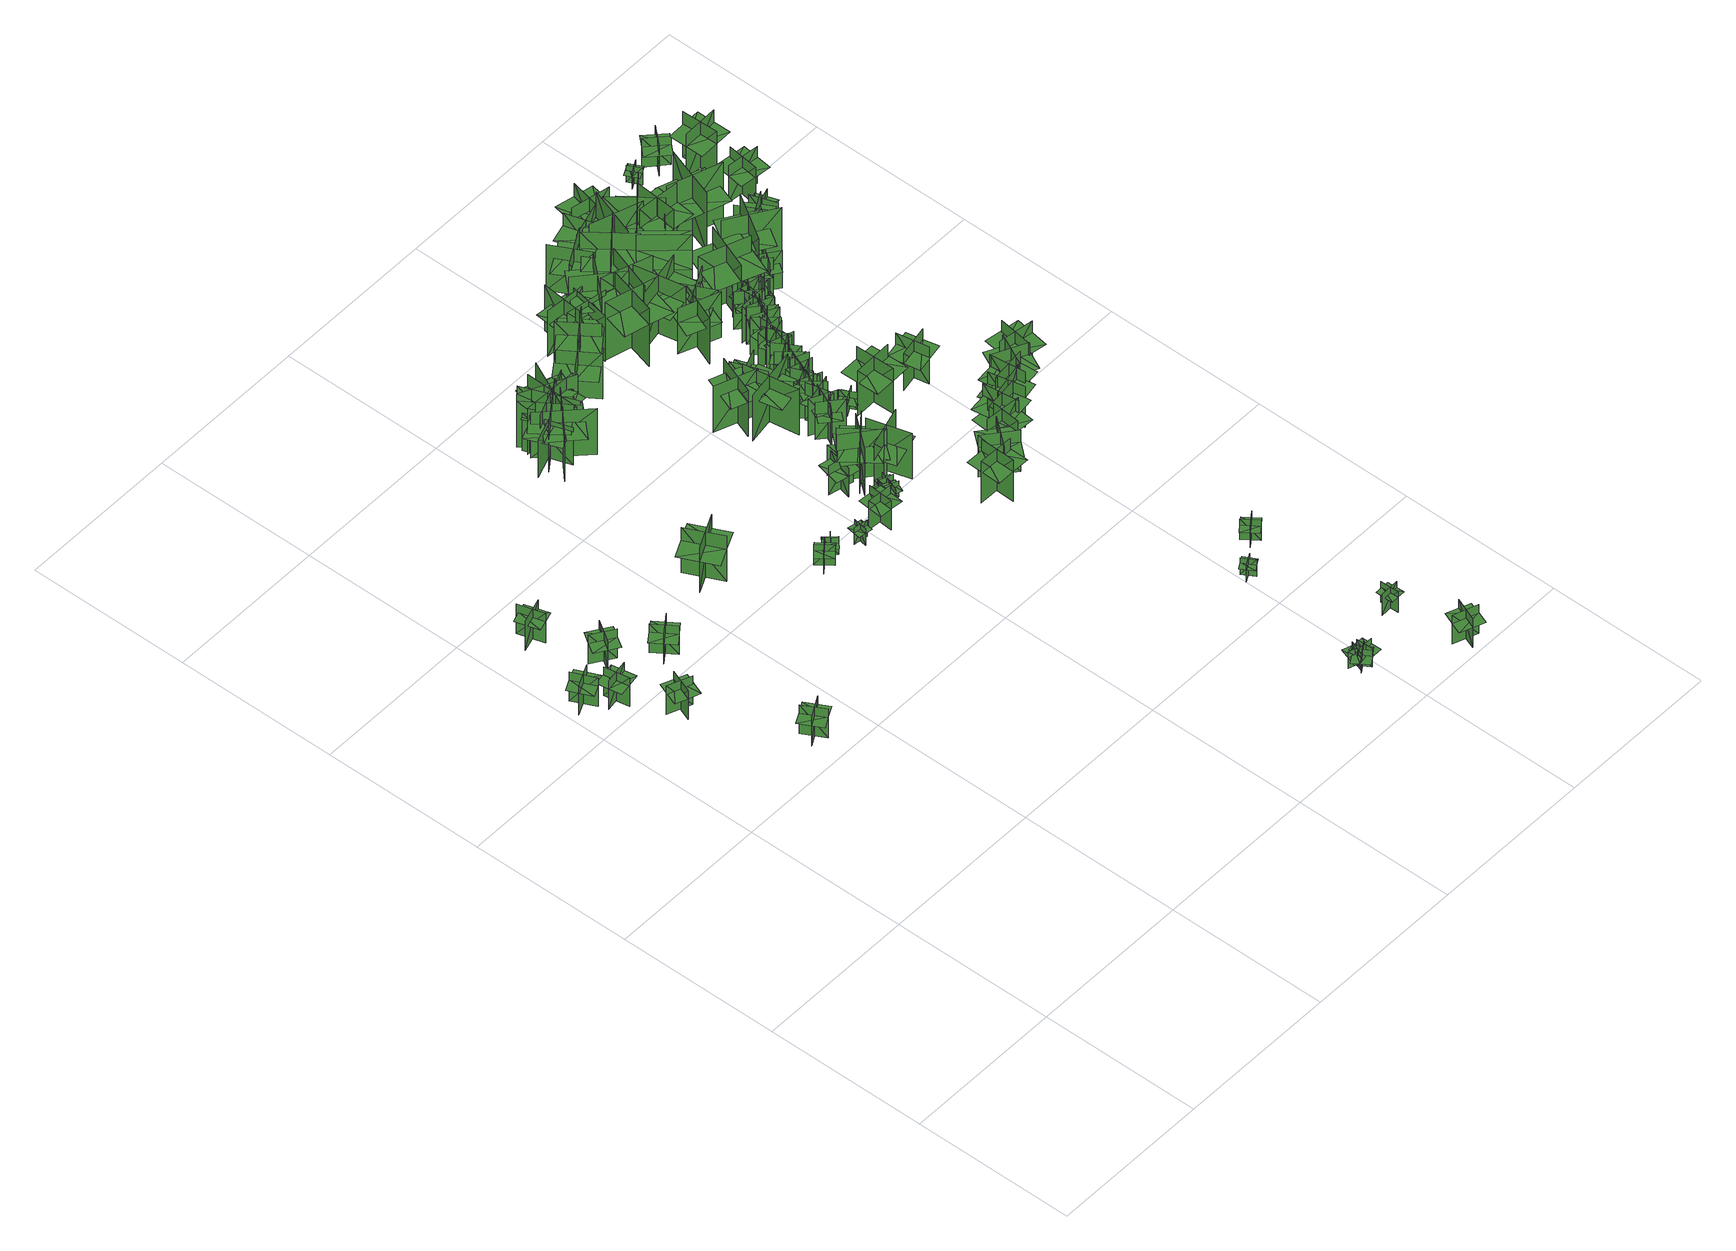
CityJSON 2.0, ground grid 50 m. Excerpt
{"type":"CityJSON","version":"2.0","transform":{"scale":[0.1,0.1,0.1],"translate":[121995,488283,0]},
"CityObjects":{
"tree1":{"type":"SolitaryVegetationObject","geometry":[{"type":"MultiSurface","lod":"1","boundaries":[[[0,1,2]],[[0,2,3]],[[4,5,6]],[[4,6,7]],[[8,9,10]],[[8,10,11]],[[8,11,12]],[[8,12,13]]]}]},
"tree2":{"type":"SolitaryVegetationObject","geometry":[{"type":"MultiSurface","lod":"1","boundaries":[[[14,15,16]],[[14,16,17]],[[18,19,20]],[[18,20,21]],[[22,23,24]],[[22,24,25]],[[22,25,26]],[[22,26,27]]]}]},
"tree3":{"type":"SolitaryVegetationObject","geometry":[{"type":"MultiSurface","lod":"1","boundaries":[[[28,29,30]],[[28,30,31]],[[32,33,34]],[[32,34,35]],[[36,37,38]],[[36,38,39]],[[36,39,40]],[[36,40,41]]]}]},
"tree4":{"type":"SolitaryVegetationObject","geometry":[{"type":"MultiSurface","lod":"1","boundaries":[[[42,43,44]],[[42,44,45]],[[46,47,48]],[[46,48,49]],[[50,51,52]],[[50,52,53]],[[50,53,54]],[[50,54,55]]]}]},
"tree5":{"type":"SolitaryVegetationObject","geometry":[{"type":"MultiSurface","lod":"1","boundaries":[[[56,57,58]],[[56,58,59]],[[60,61,62]],[[60,62,63]],[[64,65,66]],[[64,66,67]],[[64,68,69]],[[64,69,65]]]}]},
"tree6":{"type":"SolitaryVegetationObject","geometry":[{"type":"MultiSurface","lod":"1","boundaries":[[[70,71,72]],[[70,72,73]],[[74,75,76]],[[74,76,77]],[[78,79,80]],[[78,80,81]],[[78,81,82]],[[78,82,83]]]}]},
"tree7":{"type":"SolitaryVegetationObject","geometry":[{"type":"MultiSurface","lod":"1","boundaries":[[[84,85,86]],[[84,86,87]],[[88,89,90]],[[88,90,91]],[[92,93,94]],[[92,94,95]],[[92,95,96]],[[92,96,97]]]}]},
"tree8":{"type":"SolitaryVegetationObject","geometry":[{"type":"MultiSurface","lod":"1","boundaries":[[[98,99,100]],[[98,100,101]],[[102,103,104]],[[102,104,105]],[[106,107,108]],[[106,108,109]],[[106,109,110]],[[106,110,111]]]}]},
"tree9":{"type":"SolitaryVegetationObject","geometry":[{"type":"MultiSurface","lod":"1","boundaries":[[[112,113,114]],[[112,114,115]],[[116,117,118]],[[116,118,119]],[[120,121,122]],[[120,122,123]],[[120,123,124]],[[120,124,125]]]}]},
"tree10":{"type":"SolitaryVegetationObject","geometry":[{"type":"MultiSurface","lod":"1","boundaries":[[[126,127,128]],[[126,128,129]],[[130,131,132]],[[130,132,133]],[[134,135,136]],[[134,136,137]],[[134,137,138]],[[134,138,139]]]}]},
"tree11":{"type":"SolitaryVegetationObject","geometry":[{"type":"MultiSurface","lod":"1","boundaries":[[[140,141,142]],[[140,142,143]],[[144,145,146]],[[144,146,147]],[[148,149,150]],[[148,150,151]],[[148,151,152]],[[148,152,153]]]}]},
"tree12":{"type":"SolitaryVegetationObject","geometry":[{"type":"MultiSurface","lod":"1","boundaries":[[[154,155,156]],[[154,156,157]],[[158,159,160]],[[158,160,161]],[[162,163,164]],[[162,164,165]],[[162,165,166]],[[162,166,167]]]}]},
"tree13":{"type":"SolitaryVegetationObject","geometry":[{"type":"MultiSurface","lod":"1","boundaries":[[[168,169,170]],[[168,170,171]],[[172,173,174]],[[172,174,175]],[[176,177,178]],[[176,178,179]],[[176,179,180]],[[176,180,181]]]}]},
"tree14":{"type":"SolitaryVegetationObject","geometry":[{"type":"MultiSurface","lod":"1","boundaries":[[[182,183,184]],[[182,184,185]],[[186,187,188]],[[186,188,189]],[[190,191,192]],[[190,192,193]],[[190,193,194]],[[190,194,195]]]}]},
"tree15":{"type":"SolitaryVegetationObject","geometry":[{"type":"MultiSurface","lod":"1","boundaries":[[[196,197,198]],[[196,198,199]],[[200,201,202]],[[200,202,203]],[[204,205,206]],[[204,206,207]],[[204,207,208]],[[204,208,209]]]}]},
"tree16":{"type":"SolitaryVegetationObject","geometry":[{"type":"MultiSurface","lod":"1","boundaries":[[[210,211,212]],[[210,212,213]],[[214,215,216]],[[214,216,217]],[[218,219,220]],[[218,220,221]],[[218,221,222]],[[218,222,223]]]}]},
"tree17":{"type":"SolitaryVegetationObject","geometry":[{"type":"MultiSurface","lod":"1","boundaries":[[[224,225,226]],[[224,226,227]],[[228,229,230]],[[228,230,231]],[[232,233,234]],[[232,234,235]],[[232,235,236]],[[232,236,237]]]}]},
"tree18":{"type":"SolitaryVegetationObject","geometry":[{"type":"MultiSurface","lod":"1","boundaries":[[[238,239,240]],[[238,240,241]],[[242,243,244]],[[242,244,245]],[[246,247,248]],[[246,248,249]],[[246,249,250]],[[246,250,251]]]}]},
"tree19":{"type":"SolitaryVegetationObject","geometry":[{"type":"MultiSurface","lod":"1","boundaries":[[[252,253,254]],[[252,254,255]],[[256,257,258]],[[256,258,259]],[[260,261,262]],[[260,262,263]],[[260,263,264]],[[260,264,265]]]}]},
"tree20":{"type":"SolitaryVegetationObject","geometry":[{"type":"MultiSurface","lod":"1","boundaries":[[[266,267,268]],[[266,268,269]],[[270,271,272]],[[270,272,273]],[[274,275,276]],[[274,276,277]],[[274,277,278]],[[274,278,279]]]}]},
"tree21":{"type":"SolitaryVegetationObject","geometry":[{"type":"MultiSurface","lod":"1","boundaries":[[[280,281,282]],[[280,282,283]],[[284,285,286]],[[284,286,287]],[[288,289,290]],[[288,290,291]],[[288,291,292]],[[288,292,293]]]}]},
"tree22":{"type":"SolitaryVegetationObject","geometry":[{"type":"MultiSurface","lod":"1","boundaries":[[[294,295,296]],[[294,296,297]],[[298,299,300]],[[298,300,301]],[[302,303,304]],[[302,304,305]],[[302,305,306]],[[302,306,307]]]}]},
"tree23":{"type":"SolitaryVegetationObject","geometry":[{"type":"MultiSurface","lod":"1","boundaries":[[[308,309,310]],[[308,310,311]],[[312,313,314]],[[312,314,315]],[[316,317,318]],[[316,318,319]],[[316,319,320]],[[316,320,321]]]}]},
"tree24":{"type":"SolitaryVegetationObject","geometry":[{"type":"MultiSurface","lod":"1","boundaries":[[[322,323,324]],[[322,324,325]],[[326,327,328]],[[326,328,329]],[[330,331,332]],[[330,332,333]],[[330,333,334]],[[330,334,335]]]}]},
"tree25":{"type":"SolitaryVegetationObject","geometry":[{"type":"MultiSurface","lod":"1","boundaries":[[[336,337,338]],[[336,338,339]],[[340,341,342]],[[340,342,343]],[[344,345,346]],[[344,346,347]],[[344,347,348]],[[344,348,349]]]}]},
"tree26":{"type":"SolitaryVegetationObject","geometry":[{"type":"MultiSurface","lod":"1","boundaries":[[[350,351,352]],[[350,352,353]],[[354,355,356]],[[354,356,357]],[[358,359,360]],[[358,360,361]],[[358,361,362]],[[358,362,363]]]}]},
"tree27":{"type":"SolitaryVegetationObject","geometry":[{"type":"MultiSurface","lod":"1","boundaries":[[[364,365,366]],[[364,366,367]],[[368,369,370]],[[368,370,371]],[[372,373,374]],[[372,374,375]],[[372,375,376]],[[372,376,377]]]}]},
"tree28":{"type":"SolitaryVegetationObject","geometry":[{"type":"MultiSurface","lod":"1","boundaries":[[[378,379,380]],[[378,380,381]],[[382,383,384]],[[382,384,385]],[[386,387,388]],[[386,388,389]],[[386,387,390]],[[386,390,391]]]}]},
"tree29":{"type":"SolitaryVegetationObject","geometry":[{"type":"MultiSurface","lod":"1","boundaries":[[[392,393,394]],[[392,394,395]],[[396,397,398]],[[396,398,399]],[[400,401,402]],[[400,402,403]],[[400,401,404]],[[400,404,405]]]}]},
"tree30":{"type":"SolitaryVegetationObject","geometry":[{"type":"MultiSurface","lod":"1","boundaries":[[[406,407,408]],[[406,408,409]],[[410,411,412]],[[410,412,413]],[[414,415,416]],[[414,416,417]],[[414,418,419]],[[414,419,415]]]}]},
"tree31":{"type":"SolitaryVegetationObject","geometry":[{"type":"MultiSurface","lod":"1","boundaries":[[[420,421,422]],[[420,422,423]],[[424,425,426]],[[424,426,427]],[[428,429,430]],[[428,430,431]],[[428,432,433]],[[428,433,429]]]}]},
"tree32":{"type":"SolitaryVegetationObject","geometry":[{"type":"MultiSurface","lod":"1","boundaries":[[[434,435,436]],[[434,436,437]],[[438,439,440]],[[438,440,441]],[[442,443,444]],[[442,444,445]],[[442,445,446]],[[442,446,447]]]}]},
"tree33":{"type":"SolitaryVegetationObject","geometry":[{"type":"MultiSurface","lod":"1","boundaries":[[[448,449,450]],[[448,450,451]],[[452,453,454]],[[452,454,455]],[[456,457,458]],[[456,458,459]],[[456,459,460]],[[456,460,461]]]}]},
"tree34":{"type":"SolitaryVegetationObject","geometry":[{"type":"MultiSurface","lod":"1","boundaries":[[[462,463,464]],[[462,464,465]],[[466,467,468]],[[466,468,469]],[[470,471,472]],[[470,472,473]],[[470,473,474]],[[470,474,475]]]}]},
"tree35":{"type":"SolitaryVegetationObject","geometry":[{"type":"MultiSurface","lod":"1","boundaries":[[[476,477,478]],[[476,478,479]],[[480,481,482]],[[480,482,483]],[[484,485,486]],[[484,486,487]],[[484,487,488]],[[484,488,489]]]}]},
"tree36":{"type":"SolitaryVegetationObject","geometry":[{"type":"MultiSurface","lod":"1","boundaries":[[[490,491,492]],[[490,492,493]],[[494,495,496]],[[494,496,497]],[[498,499,500]],[[498,500,501]],[[498,501,502]],[[498,502,503]]]}]},
"tree37":{"type":"SolitaryVegetationObject","geometry":[{"type":"MultiSurface","lod":"1","boundaries":[[[504,505,506]],[[504,506,507]],[[508,509,510]],[[508,510,511]],[[512,513,514]],[[512,514,515]],[[512,515,516]],[[512,516,517]]]}]},
"tree38":{"type":"SolitaryVegetationObject","geometry":[{"type":"MultiSurface","lod":"1","boundaries":[[[518,519,520]],[[518,520,521]],[[522,523,524]],[[522,524,525]],[[526,527,528]],[[526,528,529]],[[526,529,530]],[[526,530,531]]]}]},
"tree39":{"type":"SolitaryVegetationObject","geometry":[{"type":"MultiSurface","lod":"1","boundaries":[[[532,533,534]],[[532,534,535]],[[536,537,538]],[[536,538,539]],[[540,541,542]],[[540,542,543]],[[540,544,545]],[[540,545,541]]]}]},
"tree40":{"type":"SolitaryVegetationObject","geometry":[{"type":"MultiSurface","lod":"1","boundaries":[[[546,547,548]],[[546,548,549]],[[550,551,552]],[[550,552,553]],[[554,555,556]],[[554,556,557]],[[554,557,558]],[[554,558,559]]]}]},
"tree41":{"type":"SolitaryVegetationObject","geometry":[{"type":"MultiSurface","lod":"1","boundaries":[[[560,561,562]],[[560,562,563]],[[564,565,566]],[[564,566,567]],[[568,569,570]],[[568,570,571]],[[568,571,572]],[[568,572,573]]]}]},
"tree42":{"type":"SolitaryVegetationObject","geometry":[{"type":"MultiSurface","lod":"1","boundaries":[[[574,575,576]],[[574,576,577]],[[578,579,580]],[[578,580,581]],[[582,583,584]],[[582,584,585]],[[582,586,587]],[[582,587,583]]]}]},
"tree43":{"type":"SolitaryVegetationObject","geometry":[{"type":"MultiSurface","lod":"1","boundaries":[[[588,589,590]],[[588,590,591]],[[592,593,594]],[[592,594,595]],[[596,597,598]],[[596,598,599]],[[596,599,600]],[[596,600,601]]]}]},
"tree44":{"type":"SolitaryVegetationObject","geometry":[{"type":"MultiSurface","lod":"1","boundaries":[[[602,603,604]],[[602,604,605]],[[606,607,608]],[[606,608,609]],[[610,611,612]],[[610,612,613]],[[610,613,614]],[[610,614,615]]]}]},
"tree45":{"type":"SolitaryVegetationObject","geometry":[{"type":"MultiSurface","lod":"1","boundaries":[[[616,617,618]],[[616,618,619]],[[620,621,622]],[[620,622,623]],[[624,625,626]],[[624,626,627]],[[624,627,628]],[[624,628,629]]]}]},
"tree46":{"type":"SolitaryVegetationObject","geometry":[{"type":"MultiSurface","lod":"1","boundaries":[[[630,631,632]],[[630,632,633]],[[634,635,636]],[[634,636,637]],[[638,639,640]],[[638,640,641]],[[638,641,642]],[[638,642,643]]]}]},
"tree47":{"type":"SolitaryVegetationObject","geometry":[{"type":"MultiSurface","lod":"1","boundaries":[[[644,645,646]],[[644,646,647]],[[648,649,650]],[[648,650,651]],[[652,653,654]],[[652,654,655]],[[652,655,656]],[[652,656,657]]]}]},
"tree48":{"type":"SolitaryVegetationObject","geometry":[{"type":"MultiSurface","lod":"1","boundaries":[[[658,659,660]],[[658,660,661]],[[662,663,664]],[[662,664,665]],[[666,667,668]],[[666,668,669]],[[666,669,670]],[[666,670,671]]]}]},
"tree49":{"type":"SolitaryVegetationObject","geometry":[{"type":"MultiSurface","lod":"1","boundaries":[[[672,673,674]],[[672,674,675]],[[676,677,678]],[[676,678,679]],[[680,681,682]],[[680,682,683]],[[680,683,684]],[[680,684,685]]]}]},
"tree50":{"type":"SolitaryVegetationObject","geometry":[{"type":"MultiSurface","lod":"1","boundaries":[[[686,687,688]],[[686,688,689]],[[690,691,692]],[[690,692,693]],[[694,695,696]],[[694,696,697]],[[694,697,698]],[[694,698,699]]]}]},
"tree51":{"type":"SolitaryVegetationObject","geometry":[{"type":"MultiSurface","lod":"1","boundaries":[[[700,701,702]],[[700,702,703]],[[704,705,706]],[[704,706,707]],[[708,709,710]],[[708,710,711]],[[708,711,712]],[[708,712,713]]]}]},
"tree52":{"type":"SolitaryVegetationObject","geometry":[{"type":"MultiSurface","lod":"1","boundaries":[[[714,715,716]],[[714,716,717]],[[718,719,720]],[[718,720,721]],[[722,723,724]],[[722,724,725]],[[722,725,726]],[[722,726,727]]]}]},
"tree53":{"type":"SolitaryVegetationObject","geometry":[{"type":"MultiSurface","lod":"1","boundaries":[[[728,729,730]],[[728,730,731]],[[732,733,734]],[[732,734,735]],[[736,737,738]],[[736,738,739]],[[736,739,740]],[[736,740,741]]]}]},
"tree54":{"type":"SolitaryVegetationObject","geometry":[{"type":"MultiSurface","lod":"1","boundaries":[[[742,743,744]],[[742,744,745]],[[746,747,748]],[[746,748,749]],[[750,751,752]],[[750,752,753]],[[750,753,754]],[[750,754,755]]]}]},
"tree55":{"type":"SolitaryVegetationObject","geometry":[{"type":"MultiSurface","lod":"1","boundaries":[[[756,757,758]],[[756,758,759]],[[760,761,762]],[[760,762,763]],[[764,765,766]],[[764,766,767]],[[764,767,768]],[[764,768,769]]]}]},
"tree56":{"type":"SolitaryVegetationObject","geometry":[{"type":"MultiSurface","lod":"1","boundaries":[[[770,771,772]],[[770,772,773]],[[774,775,776]],[[774,776,777]],[[778,779,780]],[[778,780,781]],[[778,781,782]],[[778,782,783]]]}]},
"tree57":{"type":"SolitaryVegetationObject","geometry":[{"type":"MultiSurface","lod":"1","boundaries":[[[784,785,786]],[[784,786,787]],[[788,789,790]],[[788,790,791]],[[792,793,794]],[[792,794,795]],[[792,795,796]],[[792,796,797]]]}]},
"tree58":{"type":"SolitaryVegetationObject","geometry":[{"type":"MultiSurface","lod":"1","boundaries":[[[798,799,800]],[[798,800,801]],[[802,803,804]],[[802,804,805]],[[806,807,808]],[[806,808,809]],[[806,809,810]],[[806,810,811]]]}]},
"tree59":{"type":"SolitaryVegetationObject","geometry":[{"type":"MultiSurface","lod":"1","boundaries":[[[812,813,814]],[[812,814,815]],[[816,817,818]],[[816,818,819]],[[820,821,822]],[[820,822,823]],[[820,823,824]],[[820,824,825]]]}]},
"tree60":{"type":"SolitaryVegetationObject","geometry":[{"type":"MultiSurface","lod":"1","boundaries":[[[826,827,828]],[[826,828,829]],[[830,831,832]],[[830,832,833]],[[834,835,836]],[[834,836,837]],[[834,837,838]],[[834,838,839]]]}]},
"tree61":{"type":"SolitaryVegetationObject","geometry":[{"type":"MultiSurface","lod":"1","boundaries":[[[840,841,842]],[[840,842,843]],[[844,845,846]],[[844,846,847]],[[848,849,850]],[[848,850,851]],[[848,851,852]],[[848,852,853]]]}]},
"tree62":{"type":"SolitaryVegetationObject","geometry":[{"type":"MultiSurface","lod":"1","boundaries":[[[854,855,856]],[[854,856,857]],[[858,859,860]],[[858,860,861]],[[862,863,864]],[[862,864,865]],[[862,865,866]],[[862,866,867]]]}]},
"tree63":{"type":"SolitaryVegetationObject","geometry":[{"type":"MultiSurface","lod":"1","boundaries":[[[868,869,870]],[[868,870,871]],[[872,873,874]],[[872,874,875]],[[876,877,878]],[[876,878,879]],[[876,879,880]],[[876,880,881]]]}]},
"tree64":{"type":"SolitaryVegetationObject","geometry":[{"type":"MultiSurface","lod":"1","boundaries":[[[882,883,884]],[[882,884,885]],[[886,887,888]],[[886,888,889]],[[890,891,892]],[[890,892,893]],[[890,893,894]],[[890,894,895]]]}]},
"tree65":{"type":"SolitaryVegetationObject","geometry":[{"type":"MultiSurface","lod":"1","boundaries":[[[896,897,898]],[[896,898,899]],[[900,901,902]],[[900,902,903]],[[904,905,906]],[[904,906,907]],[[904,907,908]],[[904,908,909]]]}]},
"tree66":{"type":"SolitaryVegetationObject","geometry":[{"type":"MultiSurface","lod":"1","boundaries":[[[910,911,912]],[[910,912,913]],[[914,915,916]],[[914,916,917]],[[918,919,920]],[[918,920,921]],[[918,922,923]],[[918,923,919]]]}]},
"tree67":{"type":"SolitaryVegetationObject","geometry":[{"type":"MultiSurface","lod":"1","boundaries":[[[924,925,926]],[[924,926,927]],[[928,929,930]],[[928,930,931]],[[932,933,934]],[[932,934,935]],[[932,935,936]],[[932,936,937]]]}]},
"tree68":{"type":"SolitaryVegetationObject","geometry":[{"type":"MultiSurface","lod":"1","boundaries":[[[938,939,940]],[[938,940,941]],[[942,943,944]],[[942,944,945]],[[946,947,948]],[[946,948,949]],[[946,950,951]],[[946,951,947]]]}]},
"tree69":{"type":"SolitaryVegetationObject","geometry":[{"type":"MultiSurface","lod":"1","boundaries":[[[952,953,954]],[[952,954,955]],[[956,957,958]],[[956,958,959]],[[960,961,962]],[[960,962,963]],[[960,963,964]],[[960,964,965]]]}]},
"tree70":{"type":"SolitaryVegetationObject","geometry":[{"type":"MultiSurface","lod":"1","boundaries":[[[966,967,968]],[[966,968,969]],[[970,971,972]],[[970,972,973]],[[974,975,976]],[[974,976,977]],[[974,977,978]],[[974,978,979]]]}]},
"tree71":{"type":"SolitaryVegetationObject","geometry":[{"type":"MultiSurface","lod":"1","boundaries":[[[980,981,982]],[[980,982,983]],[[984,985,986]],[[984,986,987]],[[988,989,990]],[[988,990,991]],[[988,991,992]],[[988,992,993]]]}]},
"tree72":{"type":"SolitaryVegetationObject","geometry":[{"type":"MultiSurface","lod":"1","boundaries":[[[994,995,996]],[[994,996,997]],[[998,999,1000]],[[998,1000,1001]],[[1002,1003,1004]],[[1002,1004,1005]],[[1002,1005,1006]],[[1002,1006,1007]]]}]},
"tree73":{"type":"SolitaryVegetationObject","geometry":[{"type":"MultiSurface","lod":"1","boundaries":[[[1008,1009,1010]],[[1008,1010,1011]],[[1012,1013,1014]],[[1012,1014,1015]],[[1016,1017,1018]],[[1016,1018,1019]],[[1016,1019,1020]],[[1016,1020,1021]]]}]},
"tree74":{"type":"SolitaryVegetationObject","geometry":[{"type":"MultiSurface","lod":"1","boundaries":[[[1022,1023,1024]],[[1022,1024,1025]],[[1026,1027,1028]],[[1026,1028,1029]],[[1030,1031,1032]],[[1030,1032,1033]],[[1030,1033,1034]],[[1030,1034,1035]]]}]},
"tree75":{"type":"SolitaryVegetationObject","geometry":[{"type":"MultiSurface","lod":"1","boundaries":[[[1036,1037,1038]],[[1036,1038,1039]],[[1040,1041,1042]],[[1040,1042,1043]],[[1044,1045,1046]],[[1044,1046,1047]],[[1044,1047,1048]],[[1044,1048,1049]]]}]},
"tree76":{"type":"SolitaryVegetationObject","geometry":[{"type":"MultiSurface","lod":"1","boundaries":[[[1050,1051,1052]],[[1050,1052,1053]],[[1054,1055,1056]],[[1054,1056,1057]],[[1058,1059,1060]],[[1058,1060,1061]],[[1058,1061,1062]],[[1058,1062,1063]]]}]},
"tree77":{"type":"SolitaryVegetationObject","geometry":[{"type":"MultiSurface","lod":"1","boundaries":[[[1064,1065,1066]],[[1064,1066,1067]],[[1068,1069,1070]],[[1068,1070,1071]],[[1072,1073,1074]],[[1072,1074,1075]],[[1072,1075,1076]],[[1072,1076,1077]]]}]},
"tree78":{"type":"SolitaryVegetationObject","geometry":[{"type":"MultiSurface","lod":"1","boundaries":[[[1078,1079,1080]],[[1078,1080,1081]],[[1082,1083,1084]],[[1082,1084,1085]],[[1086,1087,1088]],[[1086,1088,1089]],[[1086,1089,1090]],[[1086,1090,1091]]]}]},
"tree79":{"type":"SolitaryVegetationObject","geometry":[{"type":"MultiSurface","lod":"1","boundaries":[[[1092,1093,1094]],[[1092,1094,1095]],[[1096,1097,1098]],[[1096,1098,1099]],[[1100,1101,1102]],[[1100,1102,1103]],[[1100,1103,1104]],[[1100,1104,1105]]]}]},
"tree80":{"type":"SolitaryVegetationObject","geometry":[{"type":"MultiSurface","lod":"1","boundaries":[[[1106,1107,1108]],[[1106,1108,1109]],[[1110,1111,1112]],[[1110,1112,1113]],[[1114,1115,1116]],[[1114,1116,1117]],[[1114,1117,1118]],[[1114,1118,1119]]]}]},
"tree81":{"type":"SolitaryVegetationObject","geometry":[{"type":"MultiSurface","lod":"1","boundaries":[[[1120,1121,1122]],[[1120,1122,1123]],[[1124,1125,1126]],[[1124,1126,1127]],[[1128,1129,1130]],[[1128,1130,1131]],[[1128,1131,1132]],[[1128,1132,1133]]]}]},
"tree82":{"type":"SolitaryVegetationObject","geometry":[{"type":"MultiSurface","lod":"1","boundaries":[[[1134,1135,1136]],[[1134,1136,1137]],[[1138,1139,1140]],[[1138,1140,1141]],[[1142,1143,1144]],[[1142,1144,1145]],[[1142,1145,1146]],[[1142,1146,1147]]]}]},
"tree83":{"type":"SolitaryVegetationObject","geometry":[{"type":"MultiSurface","lod":"1","boundaries":[[[1148,1149,1150]],[[1148,1150,1151]],[[1152,1153,1154]],[[1152,1154,1155]],[[1156,1157,1158]],[[1156,1158,1159]],[[1156,1159,1160]],[[1156,1160,1161]]]}]},
"tree84":{"type":"SolitaryVegetationObject","geometry":[{"type":"MultiSurface","lod":"1","boundaries":[[[1162,1163,1164]],[[1162,1164,1165]],[[1166,1167,1168]],[[1166,1168,1169]],[[1170,1171,1172]],[[1170,1172,1173]],[[1170,1173,1174]],[[1170,1174,1175]]]}]},
"tree85":{"type":"SolitaryVegetationObject","geometry":[{"type":"MultiSurface","lod":"1","boundaries":[[[1176,1177,1178]],[[1176,1178,1179]],[[1180,1181,1182]],[[1180,1182,1183]],[[1184,1185,1186]],[[1184,1186,1187]],[[1184,1187,1188]],[[1184,1188,1189]]]}]},
"tree86":{"type":"SolitaryVegetationObject","geometry":[{"type":"MultiSurface","lod":"1","boundaries":[[[1190,1191,1192]],[[1190,1192,1193]],[[1194,1195,1196]],[[1194,1196,1197]],[[1198,1199,1200]],[[1198,1200,1201]],[[1198,1201,1202]],[[1198,1202,1203]]]}]},
"tree87":{"type":"SolitaryVegetationObject","geometry":[{"type":"MultiSurface","lod":"1","boundaries":[[[1204,1205,1206]],[[1204,1206,1207]],[[1208,1209,1210]],[[1208,1210,1211]],[[1212,1213,1214]],[[1212,1214,1215]],[[1212,1215,1216]],[[1212,1216,1217]]]}]},
"tree88":{"type":"SolitaryVegetationObject","geometry":[{"type":"MultiSurface","lod":"1","boundaries":[[[1218,1219,1220]],[[1218,1220,1221]],[[1222,1223,1224]],[[1222,1224,1225]],[[1226,1227,1228]],[[1226,1228,1229]],[[1226,1229,1230]],[[1226,1230,1231]]]}]},
"tree89":{"type":"SolitaryVegetationObject","geometry":[{"type":"MultiSurface","lod":"1","boundaries":[[[1232,1233,1234]],[[1232,1234,1235]],[[1236,1237,1238]],[[1236,1238,1239]],[[1240,1241,1242]],[[1240,1242,1243]],[[1240,1243,1244]],[[1240,1244,1245]]]}]},
"tree90":{"type":"SolitaryVegetationObject","geometry":[{"type":"MultiSurface","lod":"1","boundaries":[[[1246,1247,1248]],[[1246,1248,1249]],[[1250,1251,1252]],[[1250,1252,1253]],[[1254,1255,1256]],[[1254,1256,1257]],[[1254,1257,1258]],[[1254,1258,1259]]]}]},
"tree91":{"type":"SolitaryVegetationObject","geometry":[{"type":"MultiSurface","lod":"1","boundaries":[[[1260,1261,1262]],[[1260,1262,1263]],[[1264,1265,1266]],[[1264,1266,1267]],[[1268,1269,1270]],[[1268,1270,1271]],[[1268,1271,1272]],[[1268,1272,1273]]]}]},
"tree92":{"type":"SolitaryVegetationObject","geometry":[{"type":"MultiSurface","lod":"1","boundaries":[[[1274,1275,1276]],[[1274,1276,1277]],[[1278,1279,1280]],[[1278,1280,1281]],[[1282,1283,1284]],[[1282,1284,1285]],[[1282,1285,1286]],[[1282,1286,1287]]]}]},
"tree93":{"type":"SolitaryVegetationObject","geometry":[{"type":"MultiSurface","lod":"1","boundaries":[[[1288,1289,1290]],[[1288,1290,1291]],[[1292,1293,1294]],[[1292,1294,1295]],[[1296,1297,1298]],[[1296,1298,1299]],[[1296,1300,1301]],[[1296,1301,1297]]]}]},
"tree94":{"type":"SolitaryVegetationObject","geometry":[{"type":"MultiSurface","lod":"1","boundaries":[[[1302,1303,1304]],[[1302,1304,1305]],[[1306,1307,1308]],[[1306,1308,1309]],[[1310,1311,1312]],[[1310,1312,1313]],[[1310,1313,1314]],[[1310,1314,1315]]]}]},
"tree95":{"type":"SolitaryVegetationObject","geometry":[{"type":"MultiSurface","lod":"1","boundaries":[[[1316,1317,1318]],[[1316,1318,1319]],[[1320,1321,1322]],[[1320,1322,1323]],[[1324,1325,1326]],[[1324,1326,1327]],[[1324,1328,1329]],[[1324,1329,1325]]]}]},
"tree96":{"type":"SolitaryVegetationObject","geometry":[{"type":"MultiSurface","lod":"1","boundaries":[[[1330,1331,1332]],[[1330,1332,1333]],[[1334,1335,1336]],[[1334,1336,1337]],[[1338,1339,1340]],[[1338,1340,1341]],[[1338,1342,1343]],[[1338,1343,1339]]]}]},
"tree97":{"type":"SolitaryVegetationObject","geometry":[{"type":"MultiSurface","lod":"1","boundaries":[[[1344,1345,1346]],[[1344,1346,1347]],[[1348,1349,1350]],[[1348,1350,1351]],[[1352,1353,1354]],[[1352,1354,1355]],[[1352,1356,1357]],[[1352,1357,1353]]]}]},
"tree98":{"type":"SolitaryVegetationObject","geometry":[{"type":"MultiSurface","lod":"1","boundaries":[[[1358,1359,1360]],[[1358,1360,1361]],[[1362,1363,1364]],[[1362,1364,1365]],[[1366,1367,1368]],[[1366,1368,1369]],[[1366,1369,1370]],[[1366,1370,1371]]]}]},
"tree99":{"type":"SolitaryVegetationObject","geometry":[{"type":"MultiSurface","lod":"1","boundaries":[[[1372,1373,1374]],[[1372,1374,1375]],[[1376,1377,1378]],[[1376,1378,1379]],[[1380,1381,1382]],[[1380,1382,1383]],[[1380,1383,1384]],[[1380,1384,1385]]]}]},
"tree100":{"type":"SolitaryVegetationObject","geometry":[{"type":"MultiSurface","lod":"1","boundaries":[[[1386,1387,1388]],[[1386,1388,1389]],[[1390,1391,1392]],[[1390,1392,1393]],[[1394,1395,1396]],[[1394,1396,1397]],[[1394,1397,1398]],[[1394,1398,1399]]]}]},
"tree101":{"type":"SolitaryVegetationObject","geometry":[{"type":"MultiSurface","lod":"1","boundaries":[[[1400,1401,1402]],[[1400,1402,1403]],[[1404,1405,1406]],[[1404,1406,1407]],[[1408,1409,1410]],[[1408,1410,1411]],[[1408,1411,1412]],[[1408,1412,1413]]]}]}
},
"vertices":[
[91,1636,10],[21,1603,10],[21,1603,118],[91,1636,118],[43,1654,10],[76,1584,10],[76,1584,118],[43,1654,118],[43,1654,88],[8,1637,88],[40,1567,88],[76,1584,88],[111,1600,88],[78,1670,88],
[113,1597,13],[127,1521,13],[127,1521,120],[113,1597,120],[84,1555,13],[160,1568,13],[160,1568,120],[84,1555,120],[84,1555,90],[90,1517,90],[167,1530,90],[160,1568,90],[153,1606,90],[77,1593,90],
[239,1404,12],[167,1432,12],[167,1432,119],[239,1404,119],[219,1451,12],[191,1379,12],[191,1379,119],[219,1451,119],[219,1451,89],[183,1466,89],[155,1393,89],[191,1379,89],[227,1365,89],[255,1437,89],
[327,1077,12],[395,1115,12],[395,1115,119],[327,1077,119],[377,1063,12],[339,1130,12],[339,1130,119],[377,1063,119],[377,1063,89],[411,1081,89],[373,1149,89],[339,1130,89],[305,1112,89],[343,1044,89],
[133,1911,12],[157,1832,12],[157,1832,122],[133,1911,122],[102,1854,12],[181,1878,12],[181,1878,122],[102,1854,122],[135,1905,93],[157,1832,93],[188,1842,93],[166,1914,93],[103,1895,93],[125,1823,93],
[187,1648,12],[229,1713,12],[229,1713,120],[187,1648,120],[237,1658,12],[172,1701,12],[172,1701,120],[237,1658,120],[237,1658,90],[258,1691,90],[193,1733,90],[172,1701,90],[151,1668,90],[216,1626,90],
[297,1552,15],[360,1598,15],[360,1598,122],[297,1552,122],[348,1544,15],[303,1607,15],[303,1607,122],[348,1544,122],[348,1544,92],[379,1567,92],[334,1629,92],[303,1607,92],[271,1584,92],[317,1521,92],
[547,1646,16],[656,1699,16],[656,1699,185],[547,1646,185],[623,1619,16],[570,1729,16],[570,1729,185],[623,1619,185],[623,1619,137],[678,1645,137],[625,1755,137],[570,1729,137],[515,1702,137],[568,1592,137],
[850,1483,15],[806,1449,15],[806,1449,92],[850,1483,92],[813,1488,15],[848,1445,15],[848,1445,92],[813,1488,92],[813,1488,70],[791,1470,70],[826,1427,70],[848,1445,70],[869,1462,70],[835,1505,70],
[855,1467,13],[888,1497,13],[888,1497,75],[855,1467,75],[885,1465,13],[855,1498,13],[855,1498,75],[885,1465,75],[885,1465,57],[901,1480,57],[871,1513,57],[855,1498,57],[839,1483,57],[869,1450,57],
[675,2186,19],[628,2318,19],[628,2318,159],[675,2186,159],[715,2272,19],[715,2272,159],[583,2225,159],[583,2225,19],[671,2198,122],[714,2215,122],[673,2317,122],[630,2299,122],[587,2282,122],[628,2181,122],
[739,2285,17],[618,2165,17],[618,2165,188],[739,2285,188],[624,2285,17],[624,2285,188],[745,2164,188],[745,2164,17],[728,2275,143],[687,2314,143],[596,2216,143],[638,2177,143],[679,2138,143],[770,2236,143],
[615,2217,18],[754,2316,18],[754,2316,189],[615,2217,189],[728,2199,18],[728,2199,189],[629,2338,189],[629,2338,18],[627,2226,144],[662,2181,144],[768,2263,144],[733,2308,144],[698,2353,144],[592,2270,144],
[935,1456,16],[978,1449,16],[978,1449,78],[935,1456,78],[952,1432,16],[959,1475,16],[959,1475,78],[952,1432,78],[952,1432,61],[974,1428,61],[981,1472,61],[959,1475,61],[937,1479,61],[930,1435,61],
[630,2258,18],[788,2323,18],[788,2323,189],[630,2258,189],[736,2214,18],[736,2214,189],[671,2372,189],[671,2372,18],[644,2263,144],[668,2211,144],[789,2267,144],[765,2319,144],[741,2371,144],[620,2315,144],
[799,2294,18],[628,2299,18],[628,2299,189],[799,2294,189],[719,2378,18],[719,2378,189],[714,2207,189],[714,2207,18],[784,2295,144],[783,2352,144],[649,2350,144],[650,2293,144],[651,2237,144],[785,2238,144],
[803,2281,18],[648,2354,18],[648,2354,189],[803,2281,189],[764,2389,18],[764,2389,189],[690,2234,189],[690,2234,18],[789,2287,144],[812,2340,144],[688,2392,144],[666,2339,144],[644,2287,144],[767,2235,144],
[1077,1456,15],[999,1462,15],[999,1462,123],[1077,1456,123],[1043,1496,15],[1037,1418,15],[1037,1418,123],[1043,1496,123],[1043,1496,93],[1005,1499,93],[999,1421,93],[1037,1418,93],[1076,1415,93],[1082,1493,93],
[1480,168,10],[1480,168,72],[1451,213,72],[1451,213,10],[1445,176,10],[1445,176,72],[1488,204,72],[1488,204,10],[1438,172,52],[1453,149,52],[1506,185,52],[1492,207,52],[1477,229,52],[1423,194,52],
[1486,195,9],[1486,195,71],[1436,212,71],[1436,212,9],[1453,180,9],[1453,180,71],[1470,228,71],[1470,228,9],[1451,172,51],[1476,163,51],[1497,224,51],[1472,233,51],[1446,242,51],[1425,181,51],
[1510,198,10],[1510,198,72],[1457,197,72],[1457,197,10],[1485,173,10],[1485,173,72],[1484,224,72],[1484,224,10],[1485,165,52],[1512,165,52],[1511,229,52],[1484,229,52],[1457,228,52],[1458,164,52],
[1116,1494,17],[1076,1511,17],[1076,1511,78],[1116,1494,78],[1105,1522,17],[1088,1481,17],[1088,1481,78],[1105,1522,78],[1105,1522,61],[1085,1530,61],[1068,1489,61],[1088,1481,61],[1109,1472,61],[1126,1513,61],
[1028,1622,12],[1104,1605,12],[1104,1605,120],[1028,1622,120],[1056,1578,12],[1073,1654,12],[1073,1654,120],[1056,1578,120],[1056,1578,90],[1094,1570,90],[1111,1645,90],[1073,1654,90],[1035,1662,90],[1018,1587,90],
[1135,1478,18],[1094,1494,18],[1094,1494,79],[1135,1478,79],[1123,1505,18],[1107,1464,18],[1107,1464,79],[1123,1505,79],[1123,1505,62],[1103,1513,62],[1086,1472,62],[1107,1464,62],[1127,1456,62],[1144,1497,62],
[1143,1502,17],[1101,1518,17],[1101,1518,79],[1143,1502,79],[1131,1529,17],[1115,1488,17],[1115,1488,79],[1131,1529,79],[1131,1529,61],[1110,1537,61],[1094,1496,61],[1115,1488,61],[1135,1480,61],[1151,1521,61],
[841,2388,6],[910,2288,6],[910,2288,176],[841,2388,176],[826,2308,6],[926,2377,6],[926,2377,176],[826,2308,176],[826,2308,128],[860,2258,128],[960,2327,128],[926,2377,128],[891,2428,128],[791,2358,128],
[1077,1610,11],[1138,1671,11],[1138,1671,126],[1077,1610,126],[1138,1610,11],[1078,1671,11],[1078,1671,126],[1138,1610,126],[1131,1617,83],[1157,1642,83],[1114,1685,83],[1089,1660,83],[1063,1635,83],[1106,1592,83],
[1080,1640,10],[1180,1559,10],[1180,1559,182],[1080,1640,182],[1089,1553,10],[1170,1653,10],[1170,1653,182],[1089,1553,182],[1077,1637,124],[1177,1556,124],[1218,1606,124],[1118,1687,124],[1145,1515,124],[1044,1596,124],
[1186,1648,10],[1085,1567,10],[1085,1567,182],[1186,1648,182],[1099,1658,10],[1179,1556,10],[1179,1556,182],[1099,1658,182],[1184,1651,125],[1083,1571,125],[1123,1520,125],[1224,1600,125],[1050,1612,125],[1151,1692,125],
[1245,1582,14],[1118,1545,14],[1118,1545,185],[1245,1582,185],[1172,1621,14],[1172,1621,185],[1209,1495,185],[1209,1495,14],[1238,1575,119],[1128,1542,119],[1143,1491,119],[1254,1523,119],[1223,1628,119],[1112,1596,119],
[1094,2035,13],[1049,1913,13],[1049,1913,185],[1094,2035,185],[1001,1991,13],[1123,1946,13],[1123,1946,185],[1001,1991,185],[1090,2025,141],[1049,1913,141],[1097,1895,141],[1138,2007,141],[1042,2042,141],[1001,1931,141],
[986,2356,10],[913,2454,10],[913,2454,179],[986,2356,179],[998,2436,10],[900,2364,10],[900,2364,179],[998,2436,179],[998,2436,132],[962,2485,132],[864,2412,132],[900,2364,132],[936,2315,132],[1034,2387,132],
[1113,1988,11],[1140,1819,11],[1140,1819,182],[1113,1988,182],[1046,1895,11],[1046,1895,182],[1215,1922,182],[1215,1922,11],[1115,1973,137],[1059,1962,137],[1086,1831,137],[1142,1842,137],[1198,1854,137],[1171,1985,137],
[1534,631,11],[1496,609,11],[1496,609,73],[1534,631,73],[1506,639,11],[1528,601,11],[1528,601,73],[1506,639,73],[1506,639,55],[1487,627,55],[1509,589,55],[1528,601,55],[1547,612,55],[1525,650,55],
[1210,1783,8],[1156,1722,8],[1156,1722,148],[1210,1783,148],[1156,1779,8],[1156,1779,148],[1217,1726,148],[1217,1726,8],[1158,1777,103],[1136,1752,103],[1185,1709,103],[1207,1734,103],[1229,1760,103],[1180,1803,103],
[1376,1307,9],[1265,1309,9],[1265,1309,163],[1376,1307,163],[1325,1360,9],[1323,1250,9],[1323,1250,163],[1325,1360,163],[1325,1360,120],[1270,1361,120],[1268,1251,120],[1323,1250,120],[1378,1249,120],[1380,1359,120],
[1226,1765,9],[1153,1800,9],[1153,1800,148],[1226,1765,148],[1208,1816,9],[1208,1816,148],[1173,1743,148],[1173,1743,9],[1207,1813,104],[1176,1828,104],[1148,1769,104],[1179,1754,104],[1210,1740,104],[1237,1799,104],
[1701,18,9],[1729,90,9],[1729,90,117],[1701,18,117],[1749,39,9],[1676,66,9],[1676,66,117],[1749,39,117],[1749,39,87],[1762,75,87],[1690,102,87],[1676,66,87],[1662,30,87],[1735,2,87],
[1158,1939,11],[1119,2038,11],[1119,2038,152],[1158,1939,152],[1191,2017,11],[1092,1978,11],[1092,1978,152],[1191,2017,152],[1155,1948,116],[1119,2038,116],[1080,2023,116],[1115,1933,116],[1194,1963,116],[1158,2054,116],
[929,2491,10],[1057,2480,10],[1057,2480,181],[929,2491,181],[982,2429,10],[982,2429,181],[993,2556,181],[993,2556,10],[982,2429,127],[1035,2424,127],[1044,2526,127],[991,2530,127],[938,2535,127],[929,2433,127],
[1191,1842,10],[1211,1764,10],[1211,1764,150],[1191,1842,150],[1164,1796,10],[1164,1796,150],[1242,1816,150],[1242,1816,10],[1167,1796,105],[1175,1763,105],[1238,1780,105],[1230,1813,105],[1221,1846,105],[1158,1829,105],
[1667,301,11],[1669,242,11],[1669,242,89],[1667,301,89],[1635,267,11],[1694,269,11],[1694,269,89],[1635,267,89],[1667,296,69],[1669,242,69],[1692,243,69],[1691,297,69],[1644,296,69],[1645,242,69],
[1083,2426,9],[957,2448,9],[957,2448,180],[1083,2426,180],[1035,2493,9],[1035,2493,180],[1013,2367,180],[1013,2367,9],[1035,2493,126],[983,2502,126],[965,2401,126],[1018,2392,126],[1070,2383,126],[1088,2484,126],
[1231,1801,11],[1180,1864,11],[1180,1864,150],[1231,1801,150],[1236,1854,11],[1236,1854,150],[1174,1803,150],[1174,1803,11],[1234,1852,105],[1213,1879,105],[1162,1838,105],[1184,1811,105],[1205,1785,105],[1256,1826,105],
[1176,1965,14],[1164,1999,14],[1164,1999,76],[1176,1965,76],[1186,1987,14],[1186,1987,76],[1152,1974,76],[1152,1974,14],[1185,1986,56],[1180,2000,56],[1152,1990,56],[1158,1976,56],[1163,1962,56],[1190,1972,56],
[1197,1814,12],[1230,1888,12],[1230,1888,151],[1197,1814,151],[1247,1834,12],[1247,1834,151],[1173,1866,151],[1173,1866,12],[1244,1835,106],[1258,1866,106],[1198,1892,106],[1185,1861,106],[1171,1830,106],[1231,1804,106],
[1343,1299,8],[1412,1385,8],[1412,1385,162],[1343,1299,162],[1416,1306,8],[1330,1376,8],[1330,1376,162],[1416,1306,162],[1416,1306,119],[1451,1349,119],[1365,1419,119],[1330,1376,119],[1295,1333,119],[1381,1263,119],
[1204,1907,13],[1236,1832,13],[1236,1832,152],[1204,1907,152],[1184,1857,13],[1184,1857,152],[1258,1889,152],[1258,1889,13],[1187,1858,107],[1200,1827,107],[1260,1852,107],[1246,1884,107],[1233,1915,107],[1173,1889,107],
[1167,2332,6],[1018,2372,6],[1018,2372,222],[1167,2332,222],[1116,2422,6],[1076,2272,6],[1076,2272,222],[1116,2422,222],[1116,2422,162],[1041,2441,162],[1002,2292,162],[1076,2272,162],[1151,2252,162],[1191,2402,162],
[1269,1886,13],[1192,1910,13],[1192,1910,152],[1269,1886,152],[1244,1933,13],[1244,1933,152],[1220,1856,152],[1220,1856,13],[1243,1931,107],[1211,1941,107],[1191,1878,107],[1224,1868,107],[1256,1858,107],[1276,1920,107],
[1590,677,18],[1635,710,18],[1635,710,95],[1590,677,95],[1627,671,18],[1594,716,18],[1594,716,95],[1627,671,95],[1627,671,73],[1649,688,73],[1616,732,73],[1594,716,73],[1572,699,73],[1605,655,73],
[1278,1904,12],[1203,1935,12],[1203,1935,152],[1278,1904,152],[1257,1953,12],[1257,1953,152],[1226,1878,152],[1226,1878,12],[1256,1951,107],[1225,1964,107],[1200,1903,107],[1231,1890,107],[1263,1877,107],[1288,1938,107],
[1130,2509,6],[1027,2392,6],[1027,2392,221],[1130,2509,221],[1027,2503,6],[1143,2400,6],[1143,2400,221],[1027,2503,221],[1027,2503,161],[975,2445,161],[1092,2342,161],[1143,2400,161],[1194,2458,161],[1078,2561,161],
[1302,1760,15],[1279,1805,15],[1279,1805,80],[1302,1760,80],[1311,1790,15],[1311,1790,80],[1267,1766,80],[1267,1766,15],[1311,1790,57],[1299,1814,57],[1254,1790,57],[1267,1766,57],[1279,1742,57],[1324,1766,57],
[1220,1973,12],[1275,1913,12],[1275,1913,151],[1220,1973,151],[1218,1919,12],[1218,1919,151],[1278,1974,151],[1278,1974,12],[1220,1921,106],[1243,1896,106],[1291,1940,106],[1268,1965,106],[1245,1990,106],[1197,1946,106],
[1292,1989,12],[1222,1948,12],[1222,1948,152],[1292,1989,152],[1239,2002,12],[1239,2002,152],[1281,1932,152],[1281,1932,12],[1241,2000,107],[1212,1982,107],[1245,1926,107],[1274,1944,107],[1303,1961,107],[1270,2017,107],
[1446,1443,7],[1437,1333,7],[1437,1333,161],[1446,1443,161],[1389,1396,7],[1500,1387,7],[1500,1387,161],[1389,1396,161],[1389,1396,118],[1385,1340,118],[1495,1332,118],[1500,1387,118],[1504,1442,118],[1394,1451,118],
[1228,2276,11],[1180,2157,11],[1180,2157,182],[1228,2276,182],[1153,2243,11],[1153,2243,182],[1271,2196,182],[1271,2196,11],[1153,2243,128],[1133,2194,128],[1228,2156,128],[1248,2205,128],[1267,2255,128],[1173,2293,128],
[1260,1957,13],[1284,2034,13],[1284,2034,152],[1260,1957,152],[1307,1982,13],[1307,1982,152],[1230,2006,152],[1230,2006,13],[1305,1983,107],[1315,2015,107],[1252,2035,107],[1242,2002,107],[1232,1970,107],[1294,1950,107],
[1409,1750,13],[1287,1747,13],[1287,1747,182],[1409,1750,182],[1351,1806,13],[1353,1684,13],[1353,1684,182],[1351,1806,182],[1351,1806,135],[1290,1805,135],[1292,1683,135],[1353,1684,135],[1414,1686,135],[1411,1807,135],
[1224,2389,6],[1077,2438,6],[1077,2438,221],[1224,2389,221],[1178,2481,6],[1129,2334,6],[1129,2334,221],[1178,2481,221],[1178,2481,161],[1104,2506,161],[1056,2359,161],[1129,2334,161],[1203,2310,161],[1252,2457,161],
[1166,2404,6],[1196,2252,6],[1196,2252,222],[1166,2404,222],[1108,2318,6],[1260,2348,6],[1260,2348,222],[1108,2318,222],[1108,2318,161],[1123,2242,161],[1275,2272,161],[1260,2348,161],[1245,2424,161],[1093,2394,161],
[1316,2030,13],[1239,2005,13],[1239,2005,152],[1316,2030,152],[1268,2054,13],[1268,2054,152],[1294,1977,152],[1294,1977,13],[1269,2052,107],[1237,2041,107],[1257,1979,107],[1290,1990,107],[1322,2000,107],[1302,2062,107],
[1325,2043,13],[1244,2047,13],[1244,2047,152],[1325,2043,152],[1289,2083,13],[1289,2083,152],[1284,2002,152],[1284,2002,13],[1289,2080,107],[1255,2082,107],[1251,2017,107],[1285,2015,107],[1319,2013,107],[1322,2078,107],
[1491,1377,8],[1477,1487,8],[1477,1487,162],[1491,1377,162],[1537,1435,8],[1427,1421,8],[1427,1421,162],[1537,1435,162],[1537,1435,119],[1530,1490,119],[1420,1476,119],[1427,1421,119],[1434,1366,119],[1544,1380,119],
[1201,2617,11],[1087,2554,11],[1087,2554,183],[1201,2617,183],[1102,2645,11],[1164,2531,11],[1164,2531,183],[1102,2645,183],[1191,2612,138],[1087,2554,138],[1112,2509,138],[1216,2567,138],[1166,2657,138],[1062,2599,138],
[1324,2038,13],[1272,2099,13],[1272,2099,152],[1324,2038,152],[1329,2091,13],[1329,2091,152],[1267,2039,152],[1267,2039,13],[1326,2089,107],[1304,2115,107],[1255,2073,107],[1277,2047,107],[1299,2021,107],[1348,2063,107],
[1310,2294,7],[1195,2234,7],[1195,2234,179],[1310,2294,179],[1212,2324,7],[1272,2209,7],[1272,2209,179],[1212,2324,179],[1300,2289,135],[1195,2234,135],[1219,2189,135],[1324,2244,135],[1277,2335,135],[1171,2280,135],
[1276,2101,13],[1349,2066,13],[1349,2066,152],[1276,2101,152],[1293,2050,13],[1293,2050,152],[1329,2123,152],[1329,2123,13],[1295,2053,107],[1325,2038,107],[1354,2097,107],[1323,2112,107],[1293,2127,107],[1264,2068,107],
[1293,2129,12],[1353,2074,12],[1353,2074,152],[1293,2129,152],[1295,2076,12],[1295,2076,152],[1350,2135,152],[1350,2135,12],[1297,2078,107],[1322,2055,107],[1366,2102,107],[1342,2126,107],[1317,2149,107],[1272,2101,107],
[1345,2154,12],[1314,2078,12],[1314,2078,152],[1345,2154,152],[1295,2132,12],[1295,2132,152],[1370,2102,152],[1370,2102,12],[1298,2131,107],[1285,2100,107],[1346,2075,107],[1358,2107,107],[1371,2139,107],[1310,2163,107],
[1480,1438,7],[1588,1462,7],[1588,1462,160],[1480,1438,160],[1542,1398,7],[1518,1506,7],[1518,1506,160],[1542,1398,160],[1542,1398,117],[1596,1410,117],[1572,1518,117],[1518,1506,117],[1464,1494,117],[1488,1386,117],
[1261,2463,7],[1164,2584,7],[1164,2584,223],[1261,2463,223],[1273,2566,7],[1152,2469,7],[1152,2469,223],[1273,2566,223],[1273,2566,162],[1224,2626,162],[1103,2529,162],[1152,2469,162],[1200,2408,162],[1321,2505,162],
[1333,2104,12],[1333,2185,12],[1333,2185,151],[1333,2104,151],[1371,2142,12],[1371,2142,151],[1290,2142,151],[1290,2142,12],[1368,2142,106],[1368,2176,106],[1303,2176,106],[1303,2142,106],[1302,2108,106],[1368,2108,106],
[1366,2193,11],[1312,2133,11],[1312,2133,151],[1366,2193,151],[1312,2190,11],[1312,2190,151],[1373,2136,151],[1373,2136,11],[1314,2188,106],[1291,2163,106],[1340,2119,106],[1363,2145,106],[1385,2170,106],[1336,2214,106],
[1489,1678,19],[1470,1776,19],[1470,1776,157],[1489,1678,157],[1526,1733,19],[1429,1714,19],[1429,1714,157],[1526,1733,157],[1526,1733,119],[1516,1782,119],[1419,1763,119],[1429,1714,119],[1438,1665,119],[1536,1684,119],
[1318,2187,12],[1398,2176,12],[1398,2176,151],[1318,2187,151],[1350,2144,12],[1350,2144,151],[1362,2225,151],[1362,2225,12],[1351,2147,106],[1384,2143,106],[1394,2207,106],[1360,2212,106],[1326,2217,106],[1317,2152,106],
[1581,1432,6],[1569,1542,6],[1569,1542,160],[1581,1432,160],[1627,1489,6],[1517,1477,6],[1517,1477,160],[1627,1489,160],[1627,1489,117],[1622,1544,117],[1512,1532,117],[1517,1477,117],[1523,1422,117],[1633,1434,117],
[1355,2461,5],[1248,2366,5],[1248,2366,222],[1355,2461,222],[1251,2467,5],[1346,2360,5],[1346,2360,222],[1251,2467,222],[1251,2467,165],[1199,2421,165],[1294,2314,165],[1346,2360,165],[1398,2405,165],[1302,2513,165],
[1184,2612,7],[1301,2647,7],[1301,2647,176],[1184,2612,176],[1255,2573,7],[1221,2690,7],[1221,2690,176],[1255,2573,176],[1255,2573,129],[1314,2591,129],[1279,2707,129],[1221,2690,129],[1162,2673,129],[1197,2556,129],
[1398,2224,12],[1344,2163,12],[1344,2163,151],[1398,2224,151],[1344,2221,12],[1344,2221,151],[1405,2167,151],[1405,2167,12],[1346,2219,106],[1324,2193,106],[1373,2150,106],[1395,2176,106],[1418,2201,106],[1369,2244,106],
[1198,2582,9],[1352,2530,9],[1352,2530,226],[1198,2582,226],[1245,2489,9],[1245,2489,226],[1297,2643,226],[1297,2643,9],[1245,2489,157],[1309,2467,157],[1351,2591,157],[1286,2612,157],[1222,2634,157],[1180,2511,157],
[1372,2132,16],[1409,2174,16],[1409,2174,93],[1372,2132,93],[1409,2134,16],[1367,2171,16],[1367,2171,93],[1409,2134,93],[1409,2134,71],[1427,2155,71],[1385,2192,71],[1367,2171,71],[1349,2150,71],[1391,2114,71],
[1441,2241,9],[1296,2296,9],[1296,2296,225],[1441,2241,225],[1399,2335,9],[1344,2191,9],[1344,2191,225],[1399,2335,225],[1399,2335,164],[1327,2363,164],[1272,2219,164],[1344,2191,164],[1416,2163,164],[1472,2308,164],
[1399,2168,12],[1381,2247,12],[1381,2247,152],[1399,2168,152],[1428,2213,12],[1428,2213,152],[1348,2196,152],[1348,2196,12],[1425,2213,107],[1417,2246,107],[1354,2232,107],[1361,2199,107],[1368,2165,107],[1432,2179,107],
[1667,1493,6],[1567,1540,6],[1567,1540,160],[1667,1493,160],[1643,1562,6],[1595,1463,6],[1595,1463,160],[1643,1562,160],[1643,1562,117],[1593,1586,117],[1545,1487,117],[1595,1463,117],[1645,1439,117],[1693,1538,117],
[1418,2177,13],[1422,2258,13],[1422,2258,153],[1418,2177,153],[1458,2213,13],[1458,2213,153],[1377,2217,153],[1377,2217,13],[1455,2213,108],[1456,2247,108],[1391,2250,108],[1390,2216,108],[1388,2182,108],[1453,2179,108],
[1248,2684,8],[1367,2659,8],[1367,2659,177],[1248,2684,177],[1292,2616,8],[1317,2735,8],[1317,2735,177],[1292,2616,177],[1292,2616,129],[1352,2604,129],[1377,2723,129],[1317,2735,129],[1257,2748,129],[1233,2628,129],
[1470,2191,14],[1410,2246,14],[1410,2246,154],[1470,2191,154],[1467,2245,14],[1467,2245,154],[1413,2185,154],[1413,2185,14],[1465,2243,109],[1440,2266,109],[1396,2218,109],[1421,2195,109],[1446,2172,109],[1490,2220,109],
[1296,2505,6],[1422,2608,6],[1422,2608,223],[1296,2505,223],[1400,2495,6],[1400,2495,223],[1297,2621,223],[1297,2621,6],[1400,2495,155],[1452,2538,155],[1370,2639,155],[1317,2595,155],[1265,2552,155],[1348,2452,155],
[1437,2236,15],[1503,2189,15],[1503,2189,155],[1437,2236,155],[1446,2183,15],[1446,2183,155],[1493,2249,155],[1493,2249,15],[1448,2185,110],[1476,2165,110],[1513,2219,110],[1486,2238,110],[1458,2258,110],[1420,2205,110],
[1680,1597,6],[1663,1488,6],[1663,1488,160],[1680,1597,160],[1620,1553,6],[1730,1537,6],[1730,1537,160],[1620,1553,160],[1620,1553,117],[1612,1499,117],[1721,1482,117],[1730,1537,117],[1738,1592,117],[1628,1608,117],
[1457,2507,4],[1324,2518,4],[1324,2518,225],[1457,2507,225],[1391,2584,4],[1380,2452,4],[1380,2452,225],[1391,2584,225],[1391,2584,153],[1380,2452,153],[1452,2446,153],[1463,2578,153],[1318,2590,153],[1307,2458,153],
[1529,2355,11],[1442,2217,11],[1442,2217,228],[1529,2355,228],[1428,2332,11],[1428,2332,228],[1565,2245,228],[1565,2245,11],[1428,2332,160],[1392,2274,160],[1502,2205,160],[1538,2262,160],[1574,2320,160],[1464,2389,160],
[1435,2522,3],[1594,2468,3],[1594,2468,221],[1435,2522,221],[1482,2428,3],[1482,2428,221],[1536,2587,221],[1536,2587,3],[1447,2525,137],[1586,2478,137],[1608,2542,137],[1469,2590,137],[1424,2458,137],[1564,2411,137],
[1627,2369,10],[1534,2317,10],[1534,2317,151],[1627,2369,151],[1546,2391,10],[1598,2298,10],[1598,2298,151],[1546,2391,151],[1619,2365,114],[1534,2317,114],[1555,2280,114],[1640,2328,114],[1598,2401,114],[1514,2353,114],
[1589,2356,11],[1667,2382,11],[1667,2382,120],[1589,2356,120],[1648,2327,11],[1621,2405,11],[1621,2405,120],[1648,2327,120],[1596,2358,92],[1667,2382,92],[1657,2413,92],[1585,2389,92],[1606,2327,92],[1678,2351,92],
[1526,2739,13],[1546,2700,13],[1546,2700,75],[1526,2739,75],[1517,2711,13],[1556,2732,13],[1556,2732,75],[1517,2711,75],[1517,2711,57],[1527,2692,57],[1566,2712,57],[1556,2732,57],[1546,2751,57],[1507,2731,57],
[1598,2689,12],[1650,2746,12],[1650,2746,120],[1598,2689,120],[1649,2691,12],[1592,2743,12],[1592,2743,120],[1649,2691,120],[1649,2691,89],[1675,2719,89],[1619,2772,89],[1592,2743,89],[1566,2715,89],[1623,2662,89],
[1699,2534,8],[1686,2436,8],[1686,2436,147],[1699,2534,147],[1646,2494,8],[1745,2482,8],[1745,2482,147],[1646,2494,147],[1646,2494,108],[1639,2445,108],[1738,2432,108],[1745,2482,108],[1751,2531,108],[1652,2544,108],
[1691,2689,9],[1694,2576,9],[1694,2576,179],[1691,2689,179],[1635,2629,9],[1747,2631,9],[1747,2631,179],[1635,2629,179],[1635,2629,134],[1636,2575,134],[1748,2577,134],[1747,2631,134],[1746,2686,134],[1634,2683,134]
]}
